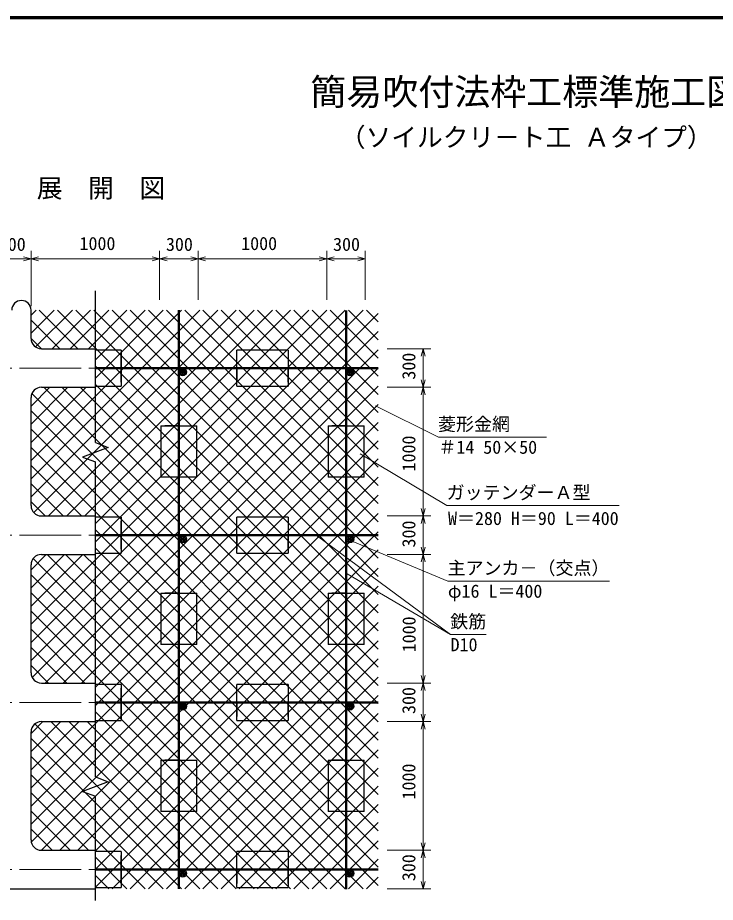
# Model space of a CAD drawing. Units: millimetres, scale not verified. Extents: x 400 to 16400, y 400 to 11650.
# Drawn here: x 4682 to 10108, y 4601 to 11480 of the extents above; entities that cross this region are included whole.
import ezdxf
from ezdxf.enums import TextEntityAlignment as Align

# ---------------------------------------------------------------- set-up
doc = ezdxf.new("R2010")
doc.units = ezdxf.units.MM
doc.header["$LTSCALE"] = 40
doc.header["$PDMODE"] = 32
doc.header["$PDSIZE"] = 20
doc.linetypes.add('CHAIN', pattern=[18.5, 12, -1.5, 3.5, -1.5])
for name, color, linetype, lineweight in [('C-BMK', 2, 'CHAIN', 13), ('C-STR', 1, 'Continuous', 25), ('C-STR-DIM', 1, 'Continuous', 13), ('C-STR-HTXT', 1, 'Continuous', 13), ('C-TTL', 2, 'Continuous', 70)]:
    doc.layers.add(name, color=color, linetype=linetype, lineweight=lineweight)
doc.layers.add('C-TTL-TXT', color=7, linetype='Continuous')
doc.styles.add('ＭＳ ゴシック', font='')
doc.styles.get('ＭＳ ゴシック').set_extended_font_data('MS Gothic')

msp = doc.modelspace()

# ---------------------------------------------------------------- linework, layer by layer
at = {"layer": 'C-BMK'}
for p, q in [((1735.95, 8755.81), (5285.95, 8755.81)), ((1735.95, 7455.81), (5285.95, 7455.81)), ((1735.95, 6155.81), (5285.95, 6155.81)), ((1735.95, 4855.81), (5285.95, 4855.81))]:
    msp.add_line(p, q, dxfattribs=at)
at = {"layer": 'C-STR', "color": 7}
for p, q in [((5285.95, 8175.81), (5285.95, 9355.81)), ((4785.95, 8985.81), (4785.95, 9205.81)), ((4865.95, 8905.81), (5285.95, 8905.81)), ((4865.95, 8605.81), (5285.95, 8605.81)), ((4785.95, 7685.81), (4785.95, 8525.81)), ((5385.95, 8138.31), (5185.95, 8063.31)), ((5285.95, 8175.81), (5385.95, 8138.31)), ((5185.95, 8063.31), (5285.95, 8025.81)), ((5285.95, 7565.81), (5285.95, 8025.81)), ((5285.95, 5575.81), (5285.95, 8025.81)), ((4865.95, 7605.81), (5285.95, 7605.81)), ((4865.95, 7305.81), (5285.95, 7305.81)), ((4785.95, 6385.81), (4785.95, 7225.81)), ((4865.95, 6305.81), (5285.95, 6305.81)), ((4865.95, 6005.81), (5285.95, 6005.81)), ((4785.95, 5085.81), (4785.95, 5925.81)), ((5285.95, 5575.81), (5385.95, 5538.31)), ((5385.95, 5538.31), (5185.95, 5463.31)), ((5185.95, 5463.31), (5285.95, 5425.81)), ((5285.95, 4615.81), (5285.95, 5425.81)), ((4865.95, 5005.81), (5285.95, 5005.81)), ((1885.95, 4705.81), (5285.95, 4705.81))]:
    msp.add_line(p, q, dxfattribs=at)
at = {"layer": 'C-STR'}
for p, q in [((4785.95, 9167.08), (4824.68, 9205.81)), ((4966.1, 9205.81), (4785.95, 9025.65)), ((4785.95, 8035.7), (5956.05, 9205.81)), ((6097.47, 9205.81), (4785.95, 7894.28)), ((4785.95, 7752.86), (6238.89, 9205.81)), ((6380.31, 9205.81), (4806.63, 7632.12)), ((4821.2, 8919.49), (5107.52, 9205.81)), ((5150.16, 8905.81), (4850.16, 9205.81)), ((4921.74, 7605.81), (6521.74, 9205.81)), ((5248.94, 9205.81), (4948.94, 8905.81)), ((4991.58, 9205.81), (7485.95, 6711.44)), ((6663.16, 9205.81), (5063.16, 7605.81)), ((5090.36, 8905.81), (5390.36, 9205.81)), ((7485.95, 6852.86), (5133.01, 9205.81)), ((5204.58, 7605.81), (6804.58, 9205.81)), ((5531.79, 9205.81), (5231.79, 8905.81)), ((5274.43, 9205.81), (7485.95, 6994.28)), ((7228.84, 9205.81), (5285.95, 7262.91)), ((5285.95, 7121.49), (7370.26, 9205.81)), ((5285.95, 8818.55), (5673.21, 9205.81)), ((5814.63, 9205.81), (5285.95, 8677.13)), ((6946, 9205.81), (5285.95, 7545.75)), ((5285.95, 7404.33), (7087.42, 9205.81)), ((7485.95, 9180.07), (5285.95, 6980.07)), ((7485.95, 7135.7), (5415.85, 9205.81)), ((5557.27, 9205.81), (7485.95, 7277.13)), ((7485.95, 7418.55), (5698.69, 9205.81)), ((5840.11, 9205.81), (7485.95, 7559.97)), ((7485.95, 7701.39), (5981.53, 9205.81)), ((6122.95, 9205.81), (7485.95, 7842.81)), ((7485.95, 7984.23), (6264.38, 9205.81)), ((6405.8, 9205.81), (7485.95, 8125.65)), ((7485.95, 8267.08), (6547.22, 9205.81)), ((6688.64, 9205.81), (7485.95, 8408.5)), ((7485.95, 8549.92), (6830.06, 9205.81)), ((6971.48, 9205.81), (7485.95, 8691.34)), ((7485.95, 8832.76), (7112.9, 9205.81)), ((7254.33, 9205.81), (7485.95, 8974.18)), ((7485.95, 9115.6), (7395.75, 9205.81)), ((4785.95, 9128.6), (5008.74, 8905.81)), ((5285.95, 6838.65), (7485.95, 9038.65)), ((4867.32, 8905.81), (4787.32, 8985.81)), ((7485.95, 8897.23), (5285.95, 6697.23)), ((7485.95, 6570.02), (5285.95, 8770.02)), ((5285.95, 6555.81), (7485.95, 8755.81)), ((4931.79, 8605.81), (4785.95, 8459.97)), ((4785.95, 8318.55), (5073.21, 8605.81)), ((5214.63, 8605.81), (4785.95, 8177.13)), ((7485.95, 6004.33), (4884.48, 8605.81)), ((5025.9, 8605.81), (7485.95, 6145.75)), ((7485.95, 6287.18), (5167.32, 8605.81)), ((5285.95, 8628.6), (7485.95, 6428.6)), ((7485.95, 8614.38), (5285.95, 6414.38)), ((4792.16, 8556.7), (7485.95, 5862.91)), ((5285.95, 6272.96), (7485.95, 8472.96)), ((7485.95, 5721.49), (4785.95, 8421.49)), ((7485.95, 8331.54), (5285.95, 6131.54)), ((4785.95, 8280.07), (7485.95, 5580.07)), ((5285.95, 5990.12), (7485.95, 8190.12)), ((7485.95, 5438.65), (4785.95, 8138.65)), ((7485.95, 8048.7), (4785.95, 5348.7)), ((4785.95, 7997.23), (5177.37, 7605.81)), ((4785.95, 5207.28), (7485.95, 7907.28)), ((5035.95, 7605.81), (4785.95, 7855.81)), ((4785.95, 7714.38), (4894.53, 7605.81)), ((7485.95, 7765.86), (4787.98, 5067.89)), ((4867.32, 5005.81), (7485.95, 7624.43)), ((7485.95, 7483.01), (5008.74, 5005.81)), ((5285.95, 7497.23), (7485.95, 5297.23)), ((4785.95, 7187.18), (4904.58, 7305.81)), ((5046, 7305.81), (4785.95, 7045.75)), ((4785.95, 6904.33), (5187.42, 7305.81)), ((4911.68, 7305.81), (5285.95, 6931.54)), ((5285.95, 7072.96), (5053.11, 7305.81)), ((5150.16, 5005.81), (7485.95, 7341.59)), ((5194.53, 7305.81), (5285.95, 7214.38)), ((7485.95, 5155.81), (5285.95, 7355.81)), ((5285.95, 7262.91), (4785.95, 6762.91)), ((5285.95, 6790.12), (4802.08, 7273.98)), ((5285.95, 7214.38), (7485.95, 5014.38)), ((7485.95, 7200.17), (5285.95, 5000.17)), ((4785.95, 7148.7), (5285.95, 6648.7)), ((4785.95, 6621.49), (5285.95, 7121.49)), ((7485.95, 4872.96), (5285.95, 7072.96)), ((5285.95, 4858.75), (7485.95, 7058.75)), ((5285.95, 6507.28), (4785.95, 7007.28)), ((5285.95, 6980.07), (4785.95, 6480.07)), ((5285.95, 6931.54), (7485.95, 4731.54)), ((7485.95, 6917.33), (5285.95, 4717.33)), ((4785.95, 6865.86), (5285.95, 6365.86)), ((4795.39, 6348.09), (5285.95, 6838.65)), ((7370.26, 4705.81), (5285.95, 6790.12)), ((5415.85, 4705.81), (7485.95, 6775.91)), ((5204.58, 6305.81), (4785.95, 6724.43)), ((5285.95, 6697.23), (4894.53, 6305.81)), ((5285.95, 6648.7), (7228.84, 4705.81)), ((7485.95, 6634.48), (5557.27, 4705.81)), ((4785.95, 6583.01), (5063.16, 6305.81)), ((5035.95, 6305.81), (5285.95, 6555.81)), ((7087.42, 4705.81), (5285.95, 6507.28)), ((5698.69, 4705.81), (7485.95, 6493.06)), ((4921.74, 6305.81), (4785.95, 6441.59)), ((5285.95, 6414.38), (5177.37, 6305.81)), ((5285.95, 6365.86), (6946, 4705.81)), ((7485.95, 6351.64), (5840.11, 4705.81)), ((6804.58, 4705.81), (5285.95, 6224.43)), ((5981.53, 4705.81), (7485.95, 6210.22)), ((5285.95, 6083.01), (6663.16, 4705.81)), ((7485.95, 6068.8), (6122.95, 4705.81)), ((4877.37, 6005.81), (4785.95, 5914.38)), ((4785.95, 5772.96), (5018.79, 6005.81)), ((5160.21, 6005.81), (4785.95, 5631.54)), ((4785.95, 5490.12), (5285.95, 5990.12)), ((4815.44, 5987.84), (6097.47, 4705.81)), ((6238.89, 4705.81), (4938.89, 6005.81)), ((5080.31, 6005.81), (6380.31, 4705.81)), ((6521.74, 4705.81), (5221.74, 6005.81)), ((6264.38, 4705.81), (7485.95, 5927.38)), ((5195.11, 5466.74), (4785.95, 5875.91)), ((7485.95, 5785.96), (6405.8, 4705.81)), ((4785.95, 5734.48), (5814.63, 4705.81)), ((6547.22, 4705.81), (7485.95, 5644.54)), ((5673.21, 4705.81), (4785.95, 5593.06)), ((4785.95, 5451.64), (5231.79, 5005.81)), ((5206.11, 5455.74), (5195.11, 5466.74)), ((5956.05, 4705.81), (5206.11, 5455.74)), ((7485.95, 5503.11), (6688.64, 4705.81)), ((5285.95, 4965.81), (5285.95, 5425.81)), ((5090.36, 5005.81), (4785.95, 5310.22)), ((6830.06, 4705.81), (7485.95, 5361.69)), ((4785.95, 5168.8), (4948.94, 5005.81)), ((7485.95, 5220.27), (6971.48, 4705.81)), ((7112.9, 4705.81), (7485.95, 5078.85)), ((5285.95, 4951.64), (5531.79, 4705.81)), ((7485.95, 4937.43), (7254.33, 4705.81)), ((5390.36, 4705.81), (5285.95, 4810.22)), ((7395.75, 4705.81), (7485.95, 4796.01))]:
    msp.add_line(p, q, dxfattribs=at)
at = {"layer": 'C-STR', "color": 7, "lineweight": 50}
for p, q in [((5935.95, 4705.81), (5935.95, 9205.81)), ((7235.95, 4704.28), (7235.95, 9204.28)), ((5285.95, 8755.81), (7485.95, 8755.81)), ((5285.95, 7455.81), (7485.95, 7455.81)), ((5285.95, 6155.81), (7485.95, 6155.81)), ((5285.95, 4855.81), (7485.95, 4855.81))]:
    msp.add_line(p, q, dxfattribs=at)
at = {"layer": 'C-STR', "color": 6}
for p, q in [((5487.95, 8895.81), (5285.95, 8895.81)), ((5487.95, 8895.81), (5487.95, 8615.81)), ((6385.95, 8615.81), (6385.95, 8895.81)), ((6785.95, 8895.81), (6385.95, 8895.81)), ((6785.95, 8895.81), (6785.95, 8615.81)), ((5487.95, 8645.81), (5487.95, 8865.81)), ((6785.95, 8645.81), (6785.95, 8746.81)), ((5285.95, 8615.81), (5487.95, 8615.81)), ((6385.95, 8615.81), (6785.95, 8615.81)), ((5795.95, 8305.81), (6075.95, 8305.81)), ((5795.95, 8305.81), (5795.95, 7905.81)), ((5926.95, 8305.81), (5825.95, 8305.81)), ((6075.95, 7905.81), (6075.95, 8305.81)), ((7095.95, 8305.81), (7375.95, 8305.81)), ((7095.95, 8305.81), (7095.95, 7905.81)), ((7226.95, 8305.81), (7125.95, 8305.81)), ((7375.95, 7905.81), (7375.95, 8305.81)), ((6075.95, 7905.81), (5795.95, 7905.81)), ((7375.95, 7905.81), (7095.95, 7905.81)), ((5487.95, 7595.81), (5285.95, 7595.81)), ((5487.95, 7595.81), (5487.95, 7315.81)), ((6385.95, 7315.81), (6385.95, 7595.81)), ((6785.95, 7595.81), (6385.95, 7595.81)), ((6785.95, 7595.81), (6785.95, 7315.81)), ((5487.95, 7345.81), (5487.95, 7565.81)), ((6785.95, 7345.81), (6785.95, 7446.81)), ((5285.95, 7315.81), (5487.95, 7315.81)), ((6385.95, 7315.81), (6785.95, 7315.81)), ((5795.95, 7005.81), (6075.95, 7005.81)), ((5795.95, 7005.81), (5795.95, 6605.81)), ((5926.95, 7005.81), (5825.95, 7005.81)), ((6075.95, 6605.81), (6075.95, 7005.81)), ((7095.95, 7005.81), (7375.95, 7005.81)), ((7095.95, 7005.81), (7095.95, 6605.81)), ((7226.95, 7005.81), (7125.95, 7005.81)), ((7375.95, 6605.81), (7375.95, 7005.81)), ((6075.95, 6605.81), (5795.95, 6605.81)), ((7375.95, 6605.81), (7095.95, 6605.81)), ((5487.95, 6295.81), (5285.95, 6295.81)), ((5487.95, 6295.81), (5487.95, 6015.81)), ((5487.95, 6045.81), (5487.95, 6265.81)), ((6385.95, 6015.81), (6385.95, 6295.81)), ((6785.95, 6295.81), (6385.95, 6295.81)), ((6785.95, 6295.81), (6785.95, 6015.81)), ((6785.95, 6045.81), (6785.95, 6146.81)), ((5285.95, 6015.81), (5487.95, 6015.81)), ((6385.95, 6015.81), (6785.95, 6015.81)), ((5795.95, 5705.81), (6075.95, 5705.81)), ((5795.95, 5705.81), (5795.95, 5305.81)), ((5926.95, 5705.81), (5825.95, 5705.81)), ((6075.95, 5305.81), (6075.95, 5705.81)), ((7095.95, 5705.81), (7375.95, 5705.81)), ((7095.95, 5705.81), (7095.95, 5305.81)), ((7226.95, 5705.81), (7125.95, 5705.81)), ((7375.95, 5305.81), (7375.95, 5705.81)), ((6075.95, 5305.81), (5795.95, 5305.81)), ((7375.95, 5305.81), (7095.95, 5305.81)), ((5487.95, 4995.81), (5285.95, 4995.81)), ((5487.95, 4995.81), (5487.95, 4715.81)), ((5487.95, 4745.81), (5487.95, 4965.81)), ((6385.95, 4715.81), (6385.95, 4995.81)), ((6785.95, 4995.81), (6385.95, 4995.81)), ((6785.95, 4995.81), (6785.95, 4715.81)), ((6785.95, 4745.81), (6785.95, 4846.81)), ((5285.95, 4715.81), (5487.95, 4715.81)), ((6385.95, 4715.81), (6785.95, 4715.81))]:
    msp.add_line(p, q, dxfattribs=at)
at = {"layer": 'C-STR', "color": 2}
for p, q in [((6385.95, 8746.81), (6385.95, 8645.81)), ((6385.95, 7446.81), (6385.95, 7345.81)), ((6385.95, 6146.81), (6385.95, 6045.81)), ((6385.95, 4846.81), (6385.95, 4745.81))]:
    msp.add_line(p, q, dxfattribs=at)
at = {"layer": 'C-STR', "color": 7}
for centre, radius in [((5965.95, 8725.81), 30), ((5965.95, 8725.81), 21), ((5965.95, 8725.81), 12), ((7265.95, 8725.81), 30), ((7265.95, 8725.81), 21), ((7265.95, 8725.81), 12), ((5965.95, 8725.81), 5), ((7265.95, 8725.81), 5), ((5965.95, 7425.81), 30), ((5965.95, 7425.81), 21), ((5965.95, 7425.81), 12), ((5965.95, 7425.81), 5), ((7265.95, 7425.81), 30), ((7265.95, 7425.81), 21), ((7265.95, 7425.81), 12), ((7265.95, 7425.81), 5), ((5965.95, 6125.81), 30), ((5965.95, 6125.81), 21), ((5965.95, 6125.81), 12), ((5965.95, 6125.81), 5), ((7265.95, 6125.81), 30), ((7265.95, 6125.81), 21), ((7265.95, 6125.81), 12), ((7265.95, 6125.81), 5), ((5965.95, 4825.81), 30), ((5965.95, 4825.81), 21), ((5965.95, 4825.81), 12), ((5965.95, 4825.81), 5), ((7265.95, 4825.81), 30), ((7265.95, 4825.81), 21), ((7265.95, 4825.81), 12), ((7265.95, 4825.81), 5)]:
    msp.add_circle(centre, radius, dxfattribs=at)
for centre, radius, start, end in [((4710.95, 9205.81), 75, 0, 180), ((4865.95, 8985.81), 80, 180, 270), ((4865.95, 8525.81), 80, 90, 180), ((4865.95, 7685.81), 80, 180, 270), ((4865.95, 7225.81), 80, 90, 180), ((4865.95, 6385.81), 80, 180, 270), ((4865.95, 5925.81), 80, 90, 180), ((4865.95, 5085.81), 80, 180, 270)]:
    msp.add_arc(centre, radius, start, end, dxfattribs=at)
for p in [(5965.95, 8725.81), (5965.95, 8725.81), (5965.95, 8725.81), (5965.95, 8725.81), (7265.95, 8725.81), (7265.95, 8725.81), (7265.95, 8725.81), (7265.95, 8725.81), (5965.95, 7425.81), (5965.95, 7425.81), (5965.95, 7425.81), (5965.95, 7425.81), (7265.95, 7425.81), (7265.95, 7425.81), (7265.95, 7425.81), (7265.95, 7425.81), (5965.95, 6125.81), (5965.95, 6125.81), (5965.95, 6125.81), (5965.95, 6125.81), (7265.95, 6125.81), (7265.95, 6125.81), (7265.95, 6125.81), (7265.95, 6125.81), (5965.95, 4825.81), (5965.95, 4825.81), (5965.95, 4825.81), (5965.95, 4825.81), (7265.95, 4825.81), (7265.95, 4825.81), (7265.95, 4825.81), (7265.95, 4825.81)]:
    msp.add_point(p, dxfattribs=at)
at = {"layer": 'C-STR-DIM'}
for p, q in [((4785.95, 9235.81), (4785.95, 9665.81)), ((5785.95, 9285.81), (5785.95, 9665.81)), ((6085.95, 9285.81), (6085.95, 9665.81)), ((7085.95, 9285.81), (7085.95, 9665.81)), ((7385.95, 9285.81), (7385.95, 9665.81)), ((4485.95, 9605.81), (4785.95, 9605.81)), ((4785.95, 9605.81), (4727.99, 9621.33)), ((4785.95, 9605.81), (4727.99, 9590.28)), ((4785.95, 9605.81), (4843.9, 9621.33)), ((4785.95, 9605.81), (4843.9, 9590.28)), ((4785.95, 9605.81), (5785.95, 9605.81)), ((5785.95, 9605.81), (5727.99, 9621.33)), ((5785.95, 9605.81), (5727.99, 9590.28)), ((5785.95, 9605.81), (5843.9, 9621.33)), ((5785.95, 9605.81), (5843.9, 9590.28)), ((5785.95, 9605.81), (6085.95, 9605.81)), ((6085.95, 9605.81), (6027.99, 9621.33)), ((6085.95, 9605.81), (6027.99, 9590.28)), ((6085.95, 9605.81), (6143.9, 9621.33)), ((6085.95, 9605.81), (6143.9, 9590.28)), ((6085.95, 9605.81), (7085.95, 9605.81)), ((7085.95, 9605.81), (7027.99, 9621.33)), ((7085.95, 9605.81), (7027.99, 9590.28)), ((7085.95, 9605.81), (7143.9, 9621.33)), ((7085.95, 9605.81), (7143.9, 9590.28)), ((7085.95, 9605.81), (7385.95, 9605.81)), ((7385.95, 9605.81), (7327.99, 9621.33)), ((7385.95, 9605.81), (7327.99, 9590.28)), ((7555.95, 8905.81), (7895.95, 8905.81)), ((7835.95, 8905.81), (7820.42, 8847.85)), ((7835.95, 8905.81), (7851.48, 8847.85)), ((7835.95, 8605.81), (7835.95, 8905.81)), ((7555.95, 8605.81), (7895.95, 8605.81)), ((7835.95, 8605.81), (7820.42, 8663.76)), ((7835.95, 8605.81), (7820.42, 8547.85)), ((7835.95, 8605.81), (7851.48, 8663.76)), ((7835.95, 8605.81), (7851.48, 8547.85)), ((7835.95, 7605.81), (7835.95, 8605.81)), ((7835.95, 7605.81), (7820.42, 7663.76)), ((7835.95, 7605.81), (7851.48, 7663.76)), ((7555.95, 7605.81), (7895.95, 7605.81)), ((7835.95, 7605.81), (7820.42, 7547.85)), ((7835.95, 7605.81), (7851.48, 7547.85)), ((7835.95, 7305.81), (7835.95, 7605.81)), ((7835.95, 7305.81), (7820.42, 7363.76)), ((7835.95, 7305.81), (7851.48, 7363.76)), ((7555.95, 7305.81), (7895.95, 7305.81)), ((7835.95, 7305.81), (7820.42, 7247.85)), ((7835.95, 7305.81), (7851.48, 7247.85)), ((7835.95, 6305.81), (7835.95, 7305.81)), ((7835.95, 6305.81), (7820.42, 6363.76)), ((7835.95, 6305.81), (7851.48, 6363.76)), ((7555.95, 6305.81), (7895.95, 6305.81)), ((7835.95, 6305.81), (7820.42, 6247.85)), ((7835.95, 6305.81), (7851.48, 6247.85)), ((7835.95, 6005.81), (7835.95, 6305.81)), ((7835.95, 6005.81), (7820.42, 6063.76)), ((7835.95, 6005.81), (7851.48, 6063.76)), ((7555.95, 6005.81), (7895.95, 6005.81)), ((7835.95, 6005.81), (7820.42, 5947.85)), ((7835.95, 6005.81), (7851.48, 5947.85)), ((7835.95, 5005.81), (7835.95, 6005.81)), ((7835.95, 5005.81), (7820.42, 5063.76)), ((7835.95, 5005.81), (7851.48, 5063.76)), ((7555.95, 5005.81), (7895.95, 5005.81)), ((7835.95, 5005.81), (7820.42, 4947.85)), ((7835.95, 5005.81), (7851.48, 4947.85)), ((7835.95, 4705.81), (7835.95, 5005.81)), ((7835.95, 4705.81), (7820.42, 4763.76)), ((7835.95, 4705.81), (7851.48, 4763.76)), ((7555.95, 4705.81), (7895.95, 4705.81))]:
    msp.add_line(p, q, dxfattribs=at)
at = {"layer": 'C-STR-HTXT'}
for p, q in [((7464.1, 8461.61), (7954.16, 8217.99)), ((7954.16, 8217.99), (8794.16, 8217.99)), ((7345.95, 8088.89), (8020.95, 7685.81)), ((8020.95, 7685.81), (9359.21, 7685.81)), ((8049.16, 6682.59), (7014.77, 7446.81)), ((7289.95, 7405.66), (8028.12, 7098.5)), ((7244.95, 7155.51), (8049.16, 6682.59)), ((8028.12, 7098.5), (9285.34, 7098.5)), ((8049.16, 6682.59), (8326.39, 6682.59))]:
    msp.add_line(p, q, dxfattribs=at)
at = {"layer": 'C-TTL'}
msp.add_lwpolyline([(400, 400), (16400, 400), (16400, 11480), (400, 11480)], close=True, dxfattribs=at)

# ---------------------------------------------------------------- texts
at = {"layer": 'C-STR-DIM', "color": 7, "style": 'ＭＳ ゴシック'}
for s, p in [('1000', (5162.91, 9642.16)), ('1000', (6420.43, 9642.16)), ('300', (4535.03, 9635.81)), ('300', (5835.03, 9635.81)), ('300', (7135.03, 9635.81)), ('菱形金網', (7951.39, 8237.8)), ('＃14 50×50', (7954.16, 8057.99)), ('ガッテンダーＡ型 ', (8018.18, 7705.61)), ('W＝280 H＝90 L＝400', (8029.21, 7504.19)), ('主アンカ－（交点）', (8025.34, 7118.31)), ('φ16 L＝400', (8028.12, 6938.5)), ('鉄筋', (8046.39, 6702.4)), ('D10', (8049.16, 6522.59))]:
    msp.add_text(s, height=102.6, dxfattribs=at).set_placement(p, align=Align.BOTTOM_LEFT)
for s, p in [('300', (7805.95, 8665.27)), ('1000', (7805.95, 7951.32)), ('300', (7805.95, 7360.2)), ('1000', (7807.68, 6544.77)), ('300', (7805.95, 6065.27)), ('1000', (7805.95, 5400.43)), ('300', (7805.95, 4765.27))]:
    msp.add_text(s, height=102.6, rotation=90, dxfattribs=at).set_placement(p, align=Align.BOTTOM_LEFT)
at = {"layer": 'C-TTL-TXT', "color": 3, "style": 'ＭＳ ゴシック'}
msp.add_text('簡易吹付法枠工標準施工図', height=205.3, dxfattribs=at).set_placement((8637.52, 10739.09), align=Align.BOTTOM_CENTER)
msp.add_text('（ソイルクリ－ト工 Ａタイプ）', height=146.6, dxfattribs=at).set_placement((8637.52, 10550.37), align=Align.MIDDLE_CENTER)
at = {"layer": 'C-TTL-TXT', "style": 'ＭＳ ゴシック'}
msp.add_text('標\u3000準\u3000展\u3000開\u3000図', height=146.6, dxfattribs=at).set_placement((5829.84, 10154.65), align=Align.MIDDLE_RIGHT)

doc.saveas('drawing.dxf')
